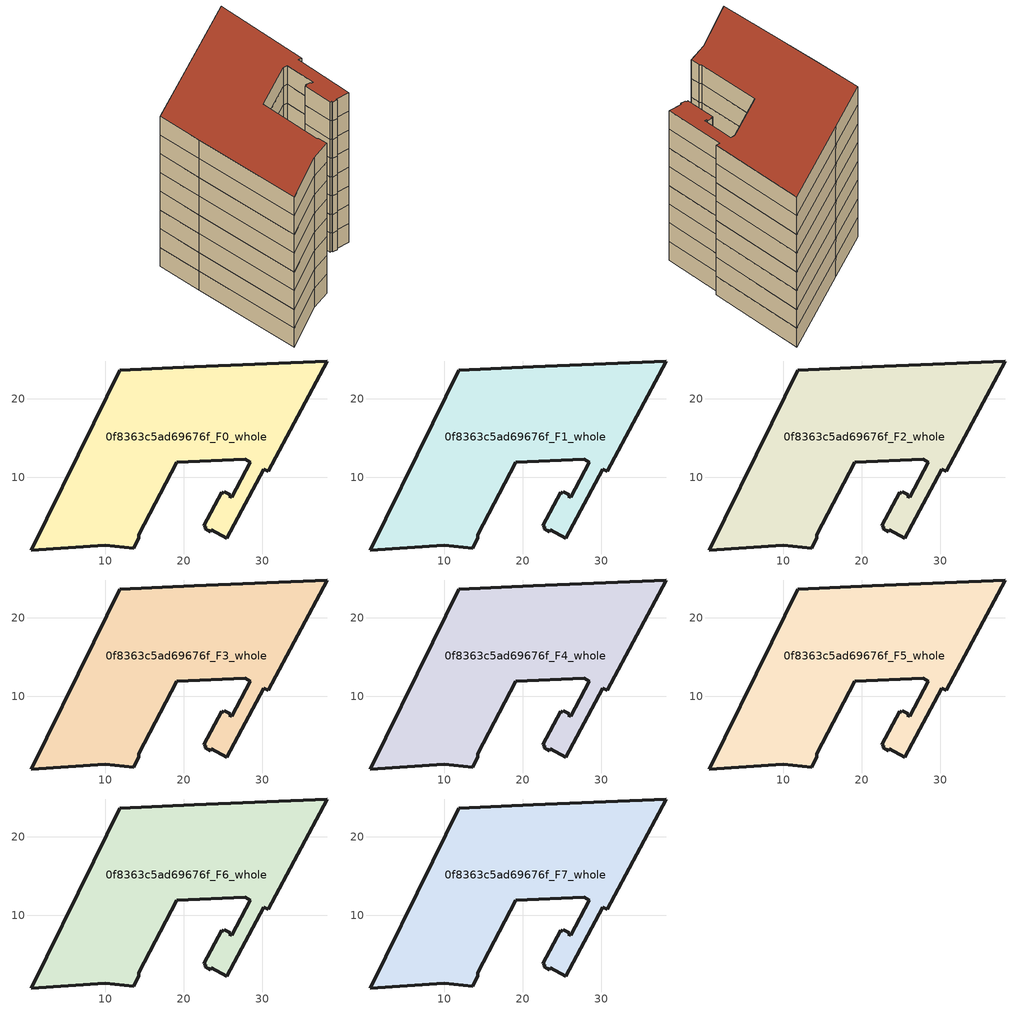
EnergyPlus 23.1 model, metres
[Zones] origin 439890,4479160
0f8363c5ad69676f_F0_whole
 floor ground (EU_floor_Construction): 38.28,24.82 30.77,10.77 30.21,11.04 25.51,2.25 23.51,3.32 23.42,3.11 22.73,3.49 22.84,3.7 22.59,3.83 24.86,8.13 25.12,8 25.21,8.18 25.93,7.79 25.82,7.62 26.11,7.47 28.49,11.95 27.85,12.3 19.12,11.91 14.31,2.68 14.31,2.33 13.64,1.02 10.02,1.4 0.62,0.77 8.54,16.91 11.85,23.63 21.38,24.07 z0
 wall outside (EU_wall_Construction): 0.62,0.77 10.02,1.4 13.64,1.02 14.31,2.33 14.31,2.68 19.12,11.91 27.85,12.3 28.49,11.95 26.11,7.47 25.82,7.62 25.93,7.79 25.21,8.18 25.12,8 24.86,8.13 22.59,3.83 22.84,3.7 22.73,3.49 23.42,3.11 23.51,3.32 25.51,2.25 30.21,11.04 30.77,10.77 38.28,24.82 21.38,24.07 11.85,23.63 8.54,16.91 0.62,0.77 z0:3
0f8363c5ad69676f_F1_whole
 floor to 0f8363c5ad69676f_F0_whole (EU_floor_Construction): 38.28,24.82 30.77,10.77 30.21,11.04 25.51,2.25 23.51,3.32 23.42,3.11 22.73,3.49 22.84,3.7 22.59,3.83 24.86,8.13 25.12,8 25.21,8.18 25.93,7.79 25.82,7.62 26.11,7.47 28.49,11.95 27.85,12.3 19.12,11.91 14.31,2.68 14.31,2.33 13.64,1.02 10.02,1.4 0.62,0.77 8.54,16.91 11.85,23.63 21.38,24.07 z3
 wall outside (EU_wall_Construction): 0.62,0.77 10.02,1.4 13.64,1.02 14.31,2.33 14.31,2.68 19.12,11.91 27.85,12.3 28.49,11.95 26.11,7.47 25.82,7.62 25.93,7.79 25.21,8.18 25.12,8 24.86,8.13 22.59,3.83 22.84,3.7 22.73,3.49 23.42,3.11 23.51,3.32 25.51,2.25 30.21,11.04 30.77,10.77 38.28,24.82 21.38,24.07 11.85,23.63 8.54,16.91 0.62,0.77 z3:6
0f8363c5ad69676f_F2_whole
 floor to 0f8363c5ad69676f_F1_whole (EU_floor_Construction): 38.28,24.82 30.77,10.77 30.21,11.04 25.51,2.25 23.51,3.32 23.42,3.11 22.73,3.49 22.84,3.7 22.59,3.83 24.86,8.13 25.12,8 25.21,8.18 25.93,7.79 25.82,7.62 26.11,7.47 28.49,11.95 27.85,12.3 19.12,11.91 14.31,2.68 14.31,2.33 13.64,1.02 10.02,1.4 0.62,0.77 8.54,16.91 11.85,23.63 21.38,24.07 z6
 wall outside (EU_wall_Construction): 0.62,0.77 10.02,1.4 13.64,1.02 14.31,2.33 14.31,2.68 19.12,11.91 27.85,12.3 28.49,11.95 26.11,7.47 25.82,7.62 25.93,7.79 25.21,8.18 25.12,8 24.86,8.13 22.59,3.83 22.84,3.7 22.73,3.49 23.42,3.11 23.51,3.32 25.51,2.25 30.21,11.04 30.77,10.77 38.28,24.82 21.38,24.07 11.85,23.63 8.54,16.91 0.62,0.77 z6:9
0f8363c5ad69676f_F3_whole
 floor to 0f8363c5ad69676f_F2_whole (EU_floor_Construction): 38.28,24.82 30.77,10.77 30.21,11.04 25.51,2.25 23.51,3.32 23.42,3.11 22.73,3.49 22.84,3.7 22.59,3.83 24.86,8.13 25.12,8 25.21,8.18 25.93,7.79 25.82,7.62 26.11,7.47 28.49,11.95 27.85,12.3 19.12,11.91 14.31,2.68 14.31,2.33 13.64,1.02 10.02,1.4 0.62,0.77 8.54,16.91 11.85,23.63 21.38,24.07 z9
 wall outside (EU_wall_Construction): 0.62,0.77 10.02,1.4 13.64,1.02 14.31,2.33 14.31,2.68 19.12,11.91 27.85,12.3 28.49,11.95 26.11,7.47 25.82,7.62 25.93,7.79 25.21,8.18 25.12,8 24.86,8.13 22.59,3.83 22.84,3.7 22.73,3.49 23.42,3.11 23.51,3.32 25.51,2.25 30.21,11.04 30.77,10.77 38.28,24.82 21.38,24.07 11.85,23.63 8.54,16.91 0.62,0.77 z9:12
0f8363c5ad69676f_F4_whole
 floor to 0f8363c5ad69676f_F3_whole (EU_floor_Construction): 38.28,24.82 30.77,10.77 30.21,11.04 25.51,2.25 23.51,3.32 23.42,3.11 22.73,3.49 22.84,3.7 22.59,3.83 24.86,8.13 25.12,8 25.21,8.18 25.93,7.79 25.82,7.62 26.11,7.47 28.49,11.95 27.85,12.3 19.12,11.91 14.31,2.68 14.31,2.33 13.64,1.02 10.02,1.4 0.62,0.77 8.54,16.91 11.85,23.63 21.38,24.07 z12
 wall outside (EU_wall_Construction): 0.62,0.77 10.02,1.4 13.64,1.02 14.31,2.33 14.31,2.68 19.12,11.91 27.85,12.3 28.49,11.95 26.11,7.47 25.82,7.62 25.93,7.79 25.21,8.18 25.12,8 24.86,8.13 22.59,3.83 22.84,3.7 22.73,3.49 23.42,3.11 23.51,3.32 25.51,2.25 30.21,11.04 30.77,10.77 38.28,24.82 21.38,24.07 11.85,23.63 8.54,16.91 0.62,0.77 z12:15
0f8363c5ad69676f_F5_whole
 floor to 0f8363c5ad69676f_F4_whole (EU_floor_Construction): 38.28,24.82 30.77,10.77 30.21,11.04 25.51,2.25 23.51,3.32 23.42,3.11 22.73,3.49 22.84,3.7 22.59,3.83 24.86,8.13 25.12,8 25.21,8.18 25.93,7.79 25.82,7.62 26.11,7.47 28.49,11.95 27.85,12.3 19.12,11.91 14.31,2.68 14.31,2.33 13.64,1.02 10.02,1.4 0.62,0.77 8.54,16.91 11.85,23.63 21.38,24.07 z15
 wall outside (EU_wall_Construction): 0.62,0.77 10.02,1.4 13.64,1.02 14.31,2.33 14.31,2.68 19.12,11.91 27.85,12.3 28.49,11.95 26.11,7.47 25.82,7.62 25.93,7.79 25.21,8.18 25.12,8 24.86,8.13 22.59,3.83 22.84,3.7 22.73,3.49 23.42,3.11 23.51,3.32 25.51,2.25 30.21,11.04 30.77,10.77 38.28,24.82 21.38,24.07 11.85,23.63 8.54,16.91 0.62,0.77 z15:18
0f8363c5ad69676f_F6_whole
 floor to 0f8363c5ad69676f_F5_whole (EU_floor_Construction): 38.28,24.82 30.77,10.77 30.21,11.04 25.51,2.25 23.51,3.32 23.42,3.11 22.73,3.49 22.84,3.7 22.59,3.83 24.86,8.13 25.12,8 25.21,8.18 25.93,7.79 25.82,7.62 26.11,7.47 28.49,11.95 27.85,12.3 19.12,11.91 14.31,2.68 14.31,2.33 13.64,1.02 10.02,1.4 0.62,0.77 8.54,16.91 11.85,23.63 21.38,24.07 z18
 wall outside (EU_wall_Construction): 0.62,0.77 10.02,1.4 13.64,1.02 14.31,2.33 14.31,2.68 19.12,11.91 27.85,12.3 28.49,11.95 26.11,7.47 25.82,7.62 25.93,7.79 25.21,8.18 25.12,8 24.86,8.13 22.59,3.83 22.84,3.7 22.73,3.49 23.42,3.11 23.51,3.32 25.51,2.25 30.21,11.04 30.77,10.77 38.28,24.82 21.38,24.07 11.85,23.63 8.54,16.91 0.62,0.77 z18:21
0f8363c5ad69676f_F7_whole
 floor to 0f8363c5ad69676f_F6_whole (EU_floor_Construction): 38.28,24.82 30.77,10.77 30.21,11.04 25.51,2.25 23.51,3.32 23.42,3.11 22.73,3.49 22.84,3.7 22.59,3.83 24.86,8.13 25.12,8 25.21,8.18 25.93,7.79 25.82,7.62 26.11,7.47 28.49,11.95 27.85,12.3 19.12,11.91 14.31,2.68 14.31,2.33 13.64,1.02 10.02,1.4 0.62,0.77 8.54,16.91 11.85,23.63 21.38,24.07 z21
 wall outside (EU_wall_Construction): 0.62,0.77 10.02,1.4 13.64,1.02 14.31,2.33 14.31,2.68 19.12,11.91 27.85,12.3 28.49,11.95 26.11,7.47 25.82,7.62 25.93,7.79 25.21,8.18 25.12,8 24.86,8.13 22.59,3.83 22.84,3.7 22.73,3.49 23.42,3.11 23.51,3.32 25.51,2.25 30.21,11.04 30.77,10.77 38.28,24.82 21.38,24.07 11.85,23.63 8.54,16.91 0.62,0.77 z21:24
 roof outside (EU_roof_Construction): 30.77,10.77 38.28,24.82 21.38,24.07 11.85,23.63 8.54,16.91 0.62,0.77 10.02,1.4 13.64,1.02 14.31,2.33 14.31,2.68 19.12,11.91 27.85,12.3 28.49,11.95 26.11,7.47 25.82,7.62 25.93,7.79 25.21,8.18 25.12,8 24.86,8.13 22.59,3.83 22.84,3.7 22.73,3.49 23.42,3.11 23.51,3.32 25.51,2.25 30.21,11.04 z24
[Building]
EU S2 Campaign: North Axis=0; Terrain=City; Solar Distribution=FullExterior
[Site:Location]
Madrid: Latitude=40.5; Longitude=-3.5; Time Zone=1; Elevation=609
[SizingPeriod:WeatherFileDays]
AnnualSizingPeriod: Begin Month=1; Begin Day of Month=1; End Month=12; End Day of Month=31; Day of Week for Start Day=Monday; Use Weather File Daylight Saving Period=No; Use Weather File Rain and Snow Indicators=No
[MATERIAL]
EU_InternalMass_Material: Roughness=MediumRough; Thickness=0.1; Conductivity=1; Density=1800; Specific Heat=900; Thermal Absorptance=0.9; Solar Absorptance=0.7; Visible Absorptance=0.7
[MATERIAL:NOMASS] Roughness=MediumRough; Thermal Absorptance=0.9; Solar Absorptance=0.7; Visible Absorptance=0.7
Name | Thermal Resistance
EU_wall_NoMass; EU_roof_NoMass | 2.16768
EU_floor_NoMass | 1.14339
[CONSTRUCTION]
EU_wall_Construction: EU_wall_NoMass
EU_roof_Construction: EU_roof_NoMass
EU_floor_Construction: EU_floor_NoMass
EU_InternalMass_Construction: EU_InternalMass_Material
[ZONE] Type=1; Multiplier=1; Ceiling Height=autocalculate; Volume=1440.83; Floor Area=autocalculate; Part of Total Floor Area=Yes
0f8363c5ad69676f_F0_whole; 0f8363c5ad69676f_F1_whole; 0f8363c5ad69676f_F2_whole; 0f8363c5ad69676f_F3_whole; 0f8363c5ad69676f_F4_whole; 0f8363c5ad69676f_F5_whole; 0f8363c5ad69676f_F6_whole; 0f8363c5ad69676f_F7_whole
[INTERNALMASS] Construction=EU_InternalMass_Construction; Surface Area=480.278
Name | Zone or ZoneList
0f8363c5ad69676f_F0_whole_EU_InternalMass | 0f8363c5ad69676f_F0_whole
0f8363c5ad69676f_F1_whole_EU_InternalMass | 0f8363c5ad69676f_F1_whole
0f8363c5ad69676f_F2_whole_EU_InternalMass | 0f8363c5ad69676f_F2_whole
0f8363c5ad69676f_F3_whole_EU_InternalMass | 0f8363c5ad69676f_F3_whole
0f8363c5ad69676f_F4_whole_EU_InternalMass | 0f8363c5ad69676f_F4_whole
0f8363c5ad69676f_F5_whole_EU_InternalMass | 0f8363c5ad69676f_F5_whole
0f8363c5ad69676f_F6_whole_EU_InternalMass | 0f8363c5ad69676f_F6_whole
0f8363c5ad69676f_F7_whole_EU_InternalMass | 0f8363c5ad69676f_F7_whole
[OTHEREQUIPMENT] Fuel Type=Electricity; Design Level Calculation Method=Watts/Area; Power per Zone Floor Area=1; Fraction Latent=0; Fraction Radiant=0; Fraction Lost=0; Carbon Dioxide Generation Rate=0; EndUse Subcategory=EU_Step8_InternalGains
Name | Zone or ZoneList or Space or SpaceList | Schedule
EU_Step8_InternalGain_0f8363c5ad69676f_F0_whole_f000 | 0f8363c5ad69676f_F0_whole | EU_Step8_GainSchedule_0f8363c5ad69676f_F0_whole_f000
EU_Step8_InternalGain_0f8363c5ad69676f_F1_whole_f000 | 0f8363c5ad69676f_F1_whole | EU_Step8_GainSchedule_0f8363c5ad69676f_F1_whole_f000
EU_Step8_InternalGain_0f8363c5ad69676f_F2_whole_f000 | 0f8363c5ad69676f_F2_whole | EU_Step8_GainSchedule_0f8363c5ad69676f_F2_whole_f000
EU_Step8_InternalGain_0f8363c5ad69676f_F3_whole_f000 | 0f8363c5ad69676f_F3_whole | EU_Step8_GainSchedule_0f8363c5ad69676f_F3_whole_f000
EU_Step8_InternalGain_0f8363c5ad69676f_F4_whole_f000 | 0f8363c5ad69676f_F4_whole | EU_Step8_GainSchedule_0f8363c5ad69676f_F4_whole_f000
EU_Step8_InternalGain_0f8363c5ad69676f_F5_whole_f000 | 0f8363c5ad69676f_F5_whole | EU_Step8_GainSchedule_0f8363c5ad69676f_F5_whole_f000
EU_Step8_InternalGain_0f8363c5ad69676f_F6_whole_f000 | 0f8363c5ad69676f_F6_whole | EU_Step8_GainSchedule_0f8363c5ad69676f_F6_whole_f000
EU_Step8_InternalGain_0f8363c5ad69676f_F7_whole_f000 | 0f8363c5ad69676f_F7_whole | EU_Step8_GainSchedule_0f8363c5ad69676f_F7_whole_f000
[ZONEVENTILATION:DESIGNFLOWRATE] Schedule=EU_AlwaysOn; Design Flow Rate Calculation Method=AirChanges/Hour; Air Changes per Hour=0.480546; Ventilation Type=Natural; Fan Pressure Rise=0; Fan Total Efficiency=1; Constant Term Coefficient=1; Temperature Term Coefficient=0; Velocity Term Coefficient=0; Velocity Squared Term Coefficient=0; Minimum Indoor Temperature=-100; Maximum Indoor Temperature=100; Delta Temperature=-100; Minimum Outdoor Temperature=-100; Maximum Outdoor Temperature=100; Maximum Wind Speed=40
Name | Zone or ZoneList or Space or SpaceList
EU_ConstantAir_0f8363c5ad69676f_F0_whole | 0f8363c5ad69676f_F0_whole
EU_ConstantAir_0f8363c5ad69676f_F1_whole | 0f8363c5ad69676f_F1_whole
EU_ConstantAir_0f8363c5ad69676f_F2_whole | 0f8363c5ad69676f_F2_whole
EU_ConstantAir_0f8363c5ad69676f_F3_whole | 0f8363c5ad69676f_F3_whole
EU_ConstantAir_0f8363c5ad69676f_F4_whole | 0f8363c5ad69676f_F4_whole
EU_ConstantAir_0f8363c5ad69676f_F5_whole | 0f8363c5ad69676f_F5_whole
EU_ConstantAir_0f8363c5ad69676f_F6_whole | 0f8363c5ad69676f_F6_whole
EU_ConstantAir_0f8363c5ad69676f_F7_whole | 0f8363c5ad69676f_F7_whole
[HVACTEMPLATE:THERMOSTAT] Constant Heating Setpoint=20; Constant Cooling Setpoint=50
EU_HeatOnly_0f8363c5ad69676f_F0_whole; EU_HeatOnly_0f8363c5ad69676f_F1_whole; EU_HeatOnly_0f8363c5ad69676f_F2_whole; EU_HeatOnly_0f8363c5ad69676f_F3_whole; EU_HeatOnly_0f8363c5ad69676f_F4_whole; EU_HeatOnly_0f8363c5ad69676f_F5_whole; EU_HeatOnly_0f8363c5ad69676f_F6_whole; EU_HeatOnly_0f8363c5ad69676f_F7_whole
[HVACTEMPLATE:ZONE:IDEALLOADSAIRSYSTEM] System Availability Schedule=EU_AlwaysOn; Maximum Heating Supply Air Temperature=50; Minimum Cooling Supply Air Temperature=13; Maximum Heating Supply Air Humidity Ratio=0.0156; Minimum Cooling Supply Air Humidity Ratio=0.0077; Heating Limit=NoLimit; Cooling Limit=NoLimit; Heating Availability Schedule=EU_AlwaysOn; Cooling Availability Schedule=EU_CoolingOff; Dehumidification Control Type=ConstantSensibleHeatRatio; Cooling Sensible Heat Ratio=0.7; Dehumidification Setpoint=60; Humidification Control Type=None; Humidification Setpoint=30; Outdoor Air Method=None; Outdoor Air Flow Rate per Person=0.00944; Outdoor Air Flow Rate per Zone Floor Area=0; Outdoor Air Flow Rate per Zone=0; Demand Controlled Ventilation Type=None; Outdoor Air Economizer Type=NoEconomizer; Heat Recovery Type=None; Sensible Heat Recovery Effectiveness=0.7; Latent Heat Recovery Effectiveness=0.65
Name | Template Thermostat
0f8363c5ad69676f_F0_whole | EU_HeatOnly_0f8363c5ad69676f_F0_whole
0f8363c5ad69676f_F1_whole | EU_HeatOnly_0f8363c5ad69676f_F1_whole
0f8363c5ad69676f_F2_whole | EU_HeatOnly_0f8363c5ad69676f_F2_whole
0f8363c5ad69676f_F3_whole | EU_HeatOnly_0f8363c5ad69676f_F3_whole
0f8363c5ad69676f_F4_whole | EU_HeatOnly_0f8363c5ad69676f_F4_whole
0f8363c5ad69676f_F5_whole | EU_HeatOnly_0f8363c5ad69676f_F5_whole
0f8363c5ad69676f_F6_whole | EU_HeatOnly_0f8363c5ad69676f_F6_whole
0f8363c5ad69676f_F7_whole | EU_HeatOnly_0f8363c5ad69676f_F7_whole
[SIZING:ZONE] Zone Cooling Design Supply Air Temperature Input Method=SupplyAirTemperature; Zone Cooling Design Supply Air Temperature=13; Zone Heating Design Supply Air Temperature Input Method=SupplyAirTemperature; Zone Heating Design Supply Air Temperature=50; Zone Cooling Design Supply Air Humidity Ratio=0.008; Zone Heating Design Supply Air Humidity Ratio=0.008; Cooling Design Air Flow Method=DesignDay; Cooling Design Air Flow Rate=0; Cooling Minimum Air Flow per Zone Floor Area=0.000762; Cooling Minimum Air Flow=0; Cooling Minimum Air Flow Fraction=0.2; Heating Design Air Flow Method=DesignDay; Heating Design Air Flow Rate=0; Heating Maximum Air Flow per Zone Floor Area=0.002032; Heating Maximum Air Flow=0.141576; Heating Maximum Air Flow Fraction=0.3; Account for Dedicated Outdoor Air System=No; Dedicated Outdoor Air System Control Strategy=NeutralSupplyAir; Dedicated Outdoor Air Low Setpoint Temperature for Design=autosize; Dedicated Outdoor Air High Setpoint Temperature for Design=autosize; Zone Load Sizing Method=Sensible Load Only No Latent Load; Zone Latent Cooling Design Supply Air Humidity Ratio Input Method=HumidityRatioDifference; Zone Cooling Design Supply Air Humidity Ratio Difference=0.005; Zone Latent Heating Design Supply Air Humidity Ratio Input Method=HumidityRatioDifference; Zone Humidification Design Supply Air Humidity Ratio Difference=0.005
0f8363c5ad69676f_F0_whole; 0f8363c5ad69676f_F1_whole; 0f8363c5ad69676f_F2_whole; 0f8363c5ad69676f_F3_whole; 0f8363c5ad69676f_F4_whole; 0f8363c5ad69676f_F5_whole; 0f8363c5ad69676f_F6_whole; 0f8363c5ad69676f_F7_whole
[SCHEDULE:CONSTANT]
Name | Hourly Value
EU_AlwaysOn | 1
EU_CoolingOff | 0
[SCHEDULE:FILE] Column Number=1; Rows to Skip at Top=0; Number of Hours of Data=8760; Column Separator=Comma; Interpolate to Timestep=No; Minutes per Item=60; Adjust Schedule for Daylight Savings=Yes
Name | File
EU_Step8_GainSchedule_0f8363c5ad69676f_F0_whole_f000 | C:\Users\o_iseri\Desktop\OpenUBEM\openubem\outputs\eu_evidence\EU-11\ES-MAD-BERRUGUETE\idfs\0f8363c5ad69676f\0f8363c5ad69676f_F0_whole_f000_gain.csv
EU_Step8_GainSchedule_0f8363c5ad69676f_F1_whole_f000 | C:\Users\o_iseri\Desktop\OpenUBEM\openubem\outputs\eu_evidence\EU-11\ES-MAD-BERRUGUETE\idfs\0f8363c5ad69676f\0f8363c5ad69676f_F1_whole_f000_gain.csv
EU_Step8_GainSchedule_0f8363c5ad69676f_F2_whole_f000 | C:\Users\o_iseri\Desktop\OpenUBEM\openubem\outputs\eu_evidence\EU-11\ES-MAD-BERRUGUETE\idfs\0f8363c5ad69676f\0f8363c5ad69676f_F2_whole_f000_gain.csv
EU_Step8_GainSchedule_0f8363c5ad69676f_F3_whole_f000 | C:\Users\o_iseri\Desktop\OpenUBEM\openubem\outputs\eu_evidence\EU-11\ES-MAD-BERRUGUETE\idfs\0f8363c5ad69676f\0f8363c5ad69676f_F3_whole_f000_gain.csv
EU_Step8_GainSchedule_0f8363c5ad69676f_F4_whole_f000 | C:\Users\o_iseri\Desktop\OpenUBEM\openubem\outputs\eu_evidence\EU-11\ES-MAD-BERRUGUETE\idfs\0f8363c5ad69676f\0f8363c5ad69676f_F4_whole_f000_gain.csv
EU_Step8_GainSchedule_0f8363c5ad69676f_F5_whole_f000 | C:\Users\o_iseri\Desktop\OpenUBEM\openubem\outputs\eu_evidence\EU-11\ES-MAD-BERRUGUETE\idfs\0f8363c5ad69676f\0f8363c5ad69676f_F5_whole_f000_gain.csv
EU_Step8_GainSchedule_0f8363c5ad69676f_F6_whole_f000 | C:\Users\o_iseri\Desktop\OpenUBEM\openubem\outputs\eu_evidence\EU-11\ES-MAD-BERRUGUETE\idfs\0f8363c5ad69676f\0f8363c5ad69676f_F6_whole_f000_gain.csv
EU_Step8_GainSchedule_0f8363c5ad69676f_F7_whole_f000 | C:\Users\o_iseri\Desktop\OpenUBEM\openubem\outputs\eu_evidence\EU-11\ES-MAD-BERRUGUETE\idfs\0f8363c5ad69676f\0f8363c5ad69676f_F7_whole_f000_gain.csv
